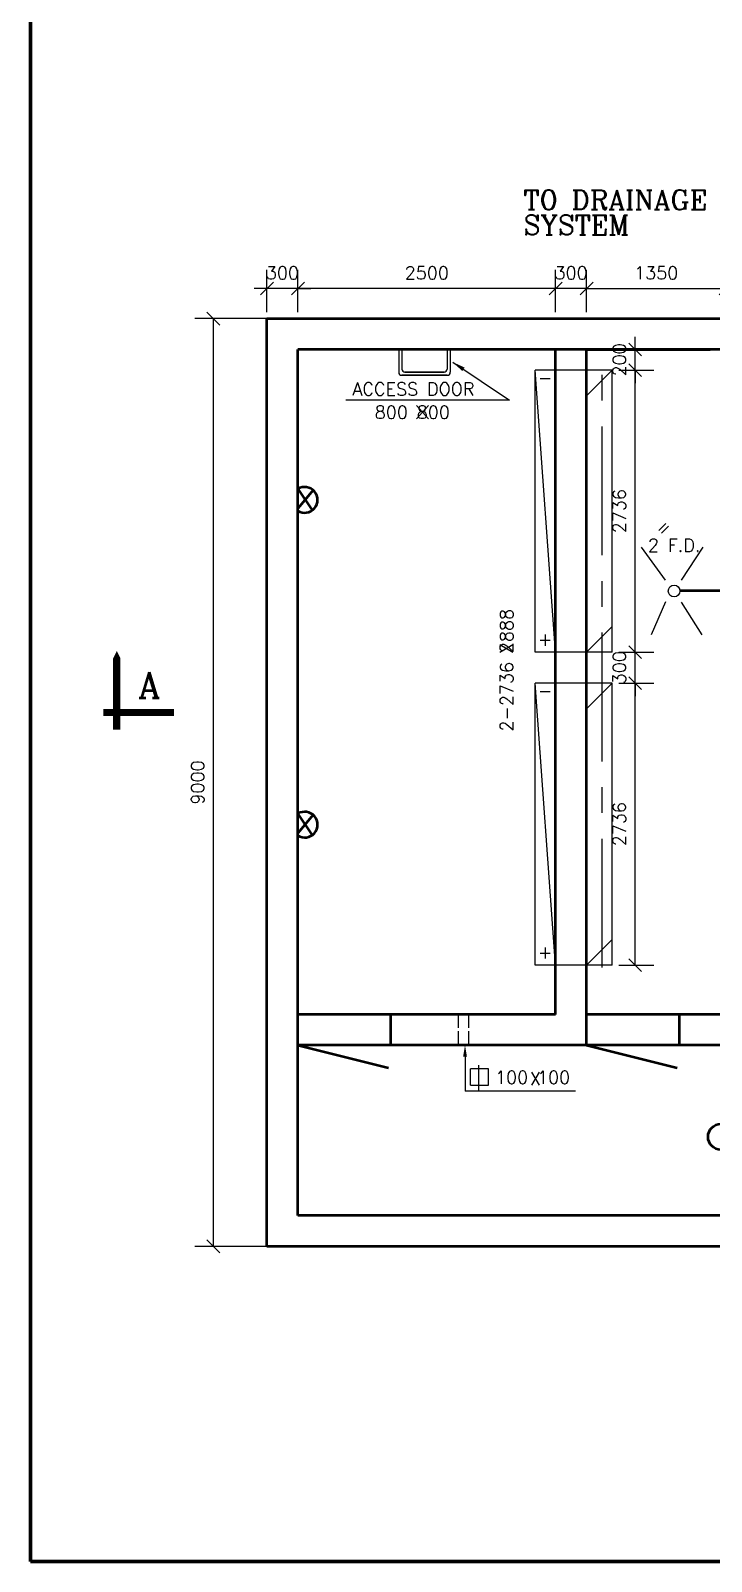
# Model space of a CAD drawing. Header units: inches. Extents: x 14.4 to 65.9, y 4.3 to 68.5.
# Drawn here: x 14.35 to 20.95, y 38.76 to 53.61 of the extents above; entities that cross this region are included whole.
import ezdxf

# ---------------------------------------------------------------- set-up
doc = ezdxf.new("R2010")
doc.units = ezdxf.units.IN
doc.header["$MEASUREMENT"] = 0
doc.linetypes.add('CENTER', pattern=[2, 1.25, -0.25, 0.25, -0.25])
doc.layers.add('cadr', color=250, linetype='Continuous')
for name, color, linetype, lineweight in [('DIMEN', 5, 'Continuous', 25), ('STRUC', 3, 'Continuous', 50), ('UNITS', 7, 'Continuous', 25)]:
    doc.layers.add(name, color=color, linetype=linetype, lineweight=lineweight)
doc.styles.add('ROMANC', font='romanc')
doc.styles.add('ROMANS', font='romans')
doc.dimstyles.new('ISO-25', dxfattribs={"dimtxt": 0.125, "dimasz": 0.125, "dimexe": 0.08, "dimexo": 0, "dimgap": 0.05, "dimtad": 1, "dimtxsty": 'ROMANC', "dimblk": 'OBLIQUE', "dimcen": 0.09, "dimadec": 0, "dimazin": 0, "dimtfac": 1, "dimtmove": 0, "dimatfit": 3, "dimfxl": 1, "dimarcsym": 0})
doc.dimstyles.get("Standard").update_dxf_attribs({"dimtxt": 0.125, "dimasz": 0.125, "dimexe": 0.18, "dimexo": 0.0625, "dimgap": 0.09, "dimtad": 1, "dimdec": 4, "dimzin": 0, "dimdsep": 46, "dimtxsty": 'ROMANC', "dimblk": 'OBLIQUE', "dimcen": 0.09, "dimadec": 0, "dimazin": 0, "dimtfac": 1, "dimtdec": 4, "dimtofl": 0, "dimtmove": 0, "dimatfit": 3, "dimfxl": 1, "dimtolj": 1, "dimtzin": 0, "dimarcsym": 1})

# ---------------------------------------------------------------- blocks, each defined once
blk = doc.blocks.new('_Oblique')
at = {"layer": 'STRUC', "color": 0, "lineweight": -2}
blk.add_line((-0.5, -0.5), (0.5, 0.5), dxfattribs=at)
blk = doc.blocks.new('*D29')
at = {"layer": 'DIMEN', "color": 0, "lineweight": -2, "transparency": 16777216}
for p, q in [((16.644, 50.819), (15.943, 50.819)), ((16.123, 50.819), (16.123, 41.819)), ((16.644, 41.819), (15.943, 41.819))]:
    blk.add_line(p, q, dxfattribs=at)
at = {"layer": 'DIMEN', "color": 0, "lineweight": -2, "transparency": 16777216, "xscale": 0.125, "yscale": 0.125, "zscale": 0.125}
for p, rotation in [((16.123, 50.819), 90), ((16.123, 41.819), 270)]:
    blk.add_blockref('_Oblique', p, dxfattribs=dict(at, rotation=rotation))
at = {"layer": 'DIMEN', "color": 0, "transparency": 16777216, "insert": (15.971, 46.319), "char_height": 0.125, "attachment_point": 5, "rotation": 90, "style": 'ROMANC'}
blk.add_mtext('\\A1;9000', dxfattribs=at)
blk = doc.blocks.new('*D88')
at = {"layer": 'DIMEN', "color": 0, "lineweight": -2, "transparency": 16777216}
for p, q in [((16.944, 50.882), (16.944, 51.291)), ((19.444, 50.882), (19.444, 51.291)), ((19.444, 51.111), (16.944, 51.111))]:
    blk.add_line(p, q, dxfattribs=at)
at = {"layer": 'DIMEN', "color": 0, "lineweight": -2, "transparency": 16777216, "xscale": 0.125, "yscale": 0.125, "zscale": 0.125, "rotation": 180}
blk.add_blockref('_Oblique', (16.944, 51.111), dxfattribs=at)
at = {"layer": 'DIMEN', "color": 0, "lineweight": -2, "transparency": 16777216, "xscale": 0.125, "yscale": 0.125, "zscale": 0.125}
blk.add_blockref('_Oblique', (19.444, 51.111), dxfattribs=at)
at = {"layer": 'DIMEN', "color": 0, "transparency": 16777216, "insert": (18.194, 51.263), "char_height": 0.125, "attachment_point": 5, "style": 'ROMANC'}
blk.add_mtext('\\A1;2500', dxfattribs=at)
blk = doc.blocks.new('*D89')
at = {"layer": 'DIMEN', "color": 0, "lineweight": -2, "transparency": 16777216}
for p, q in [((19.444, 50.882), (19.444, 51.291)), ((19.744, 50.882), (19.744, 51.291)), ((19.444, 51.111), (19.319, 51.111)), ((19.744, 51.111), (19.444, 51.111)), ((19.744, 51.111), (19.869, 51.111))]:
    blk.add_line(p, q, dxfattribs=at)
at = {"layer": 'DIMEN', "color": 0, "lineweight": -2, "transparency": 16777216, "xscale": 0.125, "yscale": 0.125, "zscale": 0.125}
blk.add_blockref('_Oblique', (19.444, 51.111), dxfattribs=at)
at = {"layer": 'DIMEN', "color": 0, "lineweight": -2, "transparency": 16777216, "xscale": 0.125, "yscale": 0.125, "zscale": 0.125, "rotation": 180}
blk.add_blockref('_Oblique', (19.744, 51.111), dxfattribs=at)
at = {"layer": 'DIMEN', "color": 0, "transparency": 16777216, "insert": (19.594, 51.263), "char_height": 0.125, "attachment_point": 5, "style": 'ROMANC'}
blk.add_mtext('\\A1;300', dxfattribs=at)
blk = doc.blocks.new('*D90')
at = {"layer": 'DIMEN', "color": 0, "lineweight": -2, "transparency": 16777216}
for p, q in [((16.644, 50.882), (16.644, 51.291)), ((16.944, 50.882), (16.944, 51.291)), ((16.644, 51.111), (16.519, 51.111)), ((16.944, 51.111), (16.644, 51.111)), ((16.944, 51.111), (17.069, 51.111))]:
    blk.add_line(p, q, dxfattribs=at)
at = {"layer": 'DIMEN', "color": 0, "lineweight": -2, "transparency": 16777216, "xscale": 0.125, "yscale": 0.125, "zscale": 0.125}
blk.add_blockref('_Oblique', (16.644, 51.111), dxfattribs=at)
at = {"layer": 'DIMEN', "color": 0, "lineweight": -2, "transparency": 16777216, "xscale": 0.125, "yscale": 0.125, "zscale": 0.125, "rotation": 180}
blk.add_blockref('_Oblique', (16.944, 51.111), dxfattribs=at)
at = {"layer": 'DIMEN', "color": 0, "transparency": 16777216, "insert": (16.794, 51.263), "char_height": 0.125, "attachment_point": 5, "style": 'ROMANC'}
blk.add_mtext('\\A1;300', dxfattribs=at)
blk = doc.blocks.new('*D135')
at = {"layer": 'DIMEN', "color": 0, "lineweight": -2, "transparency": 16777216}
for p, q in [((20.056, 50.319), (20.395, 50.319)), ((20.215, 47.583), (20.215, 50.319)), ((20.056, 47.583), (20.395, 47.583))]:
    blk.add_line(p, q, dxfattribs=at)
at = {"layer": 'DIMEN', "color": 0, "lineweight": -2, "transparency": 16777216, "xscale": 0.125, "yscale": 0.125, "zscale": 0.125}
for p, rotation in [((20.215, 50.319), 90), ((20.215, 47.583), 270)]:
    blk.add_blockref('_Oblique', p, dxfattribs=dict(at, rotation=rotation))
at = {"layer": 'DIMEN', "color": 0, "transparency": 16777216, "insert": (20.062, 48.951), "char_height": 0.125, "attachment_point": 5, "rotation": 90, "style": 'ROMANC'}
blk.add_mtext('\\A1;2736', dxfattribs=at)
blk = doc.blocks.new('*D93')
at = {"layer": 'DIMEN', "color": 0, "lineweight": -2, "transparency": 16777216}
for p, q in [((20.056, 47.283), (20.395, 47.283)), ((20.215, 44.547), (20.215, 47.283)), ((20.056, 44.547), (20.395, 44.547))]:
    blk.add_line(p, q, dxfattribs=at)
at = {"layer": 'DIMEN', "color": 0, "lineweight": -2, "transparency": 16777216, "xscale": 0.125, "yscale": 0.125, "zscale": 0.125}
for p, rotation in [((20.215, 47.283), 90), ((20.215, 44.547), 270)]:
    blk.add_blockref('_Oblique', p, dxfattribs=dict(at, rotation=rotation))
at = {"layer": 'DIMEN', "color": 0, "transparency": 16777216, "insert": (20.062, 45.915), "char_height": 0.125, "attachment_point": 5, "rotation": 90, "style": 'ROMANC'}
blk.add_mtext('\\A1;2736', dxfattribs=at)
blk = doc.blocks.new('*D133')
at = {"layer": 'DIMEN', "color": 0, "lineweight": -2, "transparency": 16777216}
for p, q in [((20.215, 50.519), (20.215, 50.644)), ((20.124, 50.519), (20.395, 50.519)), ((20.215, 50.319), (20.215, 50.519)), ((20.056, 50.319), (20.395, 50.319)), ((20.215, 50.319), (20.215, 50.194))]:
    blk.add_line(p, q, dxfattribs=at)
at = {"layer": 'DIMEN', "color": 0, "lineweight": -2, "transparency": 16777216, "xscale": 0.125, "yscale": 0.125, "zscale": 0.125}
for p, rotation in [((20.215, 50.519), 270), ((20.215, 50.319), 90)]:
    blk.add_blockref('_Oblique', p, dxfattribs=dict(at, rotation=rotation))
at = {"layer": 'DIMEN', "color": 0, "transparency": 16777216, "insert": (20.062, 50.419), "char_height": 0.125, "attachment_point": 5, "rotation": 90, "style": 'ROMANC'}
blk.add_mtext('\\A1;200', dxfattribs=at)
blk = doc.blocks.new('*D134')
at = {"layer": 'DIMEN', "color": 0, "lineweight": -2, "transparency": 16777216}
for p, q in [((20.215, 47.583), (20.215, 47.708)), ((20.056, 47.583), (20.395, 47.583)), ((20.215, 47.283), (20.215, 47.583)), ((20.056, 47.283), (20.395, 47.283)), ((20.215, 47.283), (20.215, 47.158))]:
    blk.add_line(p, q, dxfattribs=at)
at = {"layer": 'DIMEN', "color": 0, "lineweight": -2, "transparency": 16777216, "xscale": 0.125, "yscale": 0.125, "zscale": 0.125}
for p, rotation in [((20.215, 47.583), 270), ((20.215, 47.283), 90)]:
    blk.add_blockref('_Oblique', p, dxfattribs=dict(at, rotation=rotation))
at = {"layer": 'DIMEN', "color": 0, "transparency": 16777216, "insert": (20.062, 47.433), "char_height": 0.125, "attachment_point": 5, "rotation": 90, "style": 'ROMANC'}
blk.add_mtext('\\A1;300', dxfattribs=at)
blk = doc.blocks.new('*D126')
at = {"layer": 'DIMEN', "color": 0, "lineweight": -2, "transparency": 16777216}
for p, q in [((19.744, 51.173), (19.744, 51.291)), ((21.094, 50.882), (21.094, 51.291)), ((19.744, 51.111), (21.094, 51.111))]:
    blk.add_line(p, q, dxfattribs=at)
at = {"layer": 'DIMEN', "color": 0, "lineweight": -2, "transparency": 16777216, "xscale": 0.125, "yscale": 0.125, "zscale": 0.125, "rotation": 180}
blk.add_blockref('_Oblique', (19.744, 51.111), dxfattribs=at)
at = {"layer": 'DIMEN', "color": 0, "lineweight": -2, "transparency": 16777216, "xscale": 0.125, "yscale": 0.125, "zscale": 0.125}
blk.add_blockref('_Oblique', (21.094, 51.111), dxfattribs=at)
at = {"layer": 'DIMEN', "color": 0, "transparency": 16777216, "insert": (20.419, 51.263), "char_height": 0.125, "attachment_point": 5, "style": 'ROMANC'}
blk.add_mtext('\\A1;1350', dxfattribs=at)

msp = doc.modelspace()

# ---------------------------------------------------------------- linework, layer by layer
at = {"layer": 'cadr', "color": 250, "linetype": 'Continuous', "lineweight": 70}
for p in [(14.35116, 68.46303), (65.85116, 38.76303)]:
    msp.add_line(p, (14.35116, 38.76303), dxfattribs=at)
at = {"layer": 'DIMEN'}
for p, q in [((18.09357, 49.9768), (18.21083, 49.84624)), ((18.21083, 49.9768), (18.09357, 49.84624)), ((18.49879, 44.06941), (18.49879, 43.93994)), ((18.59879, 44.06941), (18.59879, 43.93994)), ((18.49879, 43.90529), (18.49879, 43.76941)), ((18.59879, 43.90529), (18.59879, 43.76941)), ((18.79256, 43.54271), (18.61818, 43.54271)), ((18.61818, 43.3834), (18.61818, 43.54271)), ((18.69942, 43.33173), (18.69942, 43.57716)), ((18.79256, 43.3834), (18.79256, 43.54271)), ((18.61818, 43.3834), (18.79256, 43.3834))]:
    msp.add_line(p, q, dxfattribs=at)
at = {"layer": 'DIMEN', "color": 5}
for p in [(18.56496, 43.66091), (19.6369, 43.32479)]:
    msp.add_line(p, (18.56496, 43.32479), dxfattribs=at)
at = {"layer": 'DIMEN', "color": 3}
msp.add_lwpolyline([(15.18671, 46.83079, 0.07, 0.07, 0), (15.18671, 47.34468, 0.25, 0, 0), (15.18671, 47.59468, 0, 0, 0)], format="xyseb", dxfattribs=at)
at = {"layer": 'DIMEN', "color": 3, "const_width": 0.07}
msp.add_lwpolyline([(15.74239, 46.99789), (15.05718, 46.99789)], dxfattribs=at)
at = {"layer": 'DIMEN', "color": 5}
msp.add_solid([(18.5833, 43.66091), (18.54663, 43.66091), (18.56496, 43.77091)], dxfattribs=at)
at = {"layer": 'STRUC'}
for p, q in [((16.6436, 50.81941), (48.1436, 50.81941)), ((16.6436, 41.81941), (16.6436, 50.81941)), ((30.3436, 50.51941), (16.9436, 50.51941)), ((16.9436, 42.11941), (16.9436, 50.51941)), ((19.4436, 50.51941), (16.9436, 50.51941)), ((19.4436, 44.06941), (19.4436, 50.51941)), ((19.7436, 50.51941), (20.9436, 50.51941)), ((21.0936, 50.51941), (19.7436, 50.51941)), ((19.7436, 43.76941), (19.7436, 50.51941)), ((19.4436, 44.06941), (16.9436, 44.06941)), ((22.2436, 44.06941), (19.7436, 44.06941)), ((22.5436, 43.76941), (16.9436, 43.76941)), ((16.9436, 43.76941), (17.82335, 43.54939)), ((19.7436, 43.76941), (20.62335, 43.54939)), ((27.5436, 42.11941), (16.9436, 42.11941)), ((16.6436, 41.81941), (48.1436, 41.81941))]:
    msp.add_line(p, q, dxfattribs=at)
at = {"layer": 'STRUC', "linetype": 'Continuous'}
for p, q in [((16.9436, 43.76941), (16.9436, 44.06941)), ((17.8436, 43.76941), (17.8436, 44.06941)), ((19.7436, 43.76941), (19.7436, 44.06941)), ((20.6436, 43.76941), (20.6436, 44.06941))]:
    msp.add_line(p, q, dxfattribs=at)
at = {"layer": 'UNITS'}
for p, q in [((17.92148, 50.51941), (17.92148, 50.29941)), ((17.92148, 50.51941), (17.92148, 50.29941)), ((17.95148, 50.51941), (17.95148, 50.32941)), ((17.95148, 50.51941), (17.95148, 50.32941)), ((18.39148, 50.51941), (18.39148, 50.32941)), ((18.39148, 50.51941), (18.39148, 50.32941)), ((18.42148, 50.51941), (18.42148, 50.29941)), ((18.42148, 50.51941), (18.42148, 50.29941)), ((17.95148, 50.26941), (18.39148, 50.26941)), ((18.39148, 50.26941), (17.95148, 50.26941)), ((17.98148, 50.29941), (18.36148, 50.29941)), ((18.36148, 50.29941), (17.98148, 50.29941)), ((19.2436, 47.58341), (19.2436, 50.31941)), ((19.9936, 50.31941), (19.2436, 50.31941)), ((19.4436, 47.58341), (19.2436, 50.31941)), ((19.7436, 50.06941), (19.9936, 50.31941)), ((19.9936, 47.58341), (19.9936, 50.31941)), ((19.7436, 47.58341), (19.9936, 47.83341)), ((19.9936, 47.58341), (19.2436, 47.58341)), ((19.2436, 44.54741), (19.2436, 47.28341)), ((19.9936, 47.28341), (19.2436, 47.28341)), ((19.4436, 44.54741), (19.2436, 47.28341)), ((19.7436, 47.03341), (19.9936, 47.28341)), ((19.9936, 44.54741), (19.9936, 47.28341)), ((19.7436, 44.54741), (19.9936, 44.79741)), ((19.9936, 44.54741), (19.2436, 44.54741))]:
    msp.add_line(p, q, dxfattribs=at)
at = {"layer": 'UNITS', "color": 6, "linetype": 'CENTER'}
msp.add_line((19.8936, 44.52341), (19.8936, 50.39708), dxfattribs=at)
at = {"layer": 'UNITS', "color": 3, "lineweight": 50}
for p, q in [((16.94293, 49.16639), (17.08283, 48.95937)), ((17.09092, 49.15522), (16.9436, 48.97818)), ((21.20856, 48.17715), (20.64985, 48.17715)), ((16.94293, 46.0159), (17.08283, 45.80888)), ((17.09092, 46.00472), (16.9436, 45.82768))]:
    msp.add_line(p, q, dxfattribs=at)
at = {"layer": 'UNITS', "color": 7}
for p, q in [((20.50954, 48.28035), (20.27772, 48.60296)), ((20.66454, 48.28271), (20.87461, 48.60296)), ((20.50954, 48.07239), (20.3695, 47.75123)), ((20.66207, 48.06971), (20.86061, 47.75123))]:
    msp.add_line(p, q, dxfattribs=at)
msp.add_circle((20.5931, 48.17637), 0.05675, dxfattribs=at)
at = {"layer": 'UNITS', "color": 3, "lineweight": 50}
msp.add_circle((21.04685, 42.88179), 0.125, dxfattribs=at)
at = {"layer": 'UNITS'}
for centre, start, end in [((17.95148, 50.29941), 180, 270), ((17.95148, 50.29941), 180, 270), ((17.98148, 50.32941), 180, 270), ((17.98148, 50.32941), 180, 270), ((18.36148, 50.32941), 270, 360), ((18.36148, 50.32941), 270, 0), ((18.39148, 50.29941), 270, 0)]:
    msp.add_arc(centre, 0.03, start, end, dxfattribs=at)
at = {"layer": 'UNITS', "color": 3, "lineweight": 50}
for centre in [(17.00935, 49.0605), (17.00935, 45.91)]:
    msp.add_arc(centre, 0.125, 238.265876, 121.734124, dxfattribs=at)

# ---------------------------------------------------------------- texts
at = {"layer": 'DIMEN', "color": 3, "style": 'ROMANC'}
for s, height, p in [('TO DRAINAGE ', 0.19, (19.13225, 51.87655)), ('SYSTEM', 0.19, (19.13225, 51.6328)), ('A', 0.25, (15.39415, 47.14075))]:
    msp.add_text(s, height=height, dxfattribs=at).set_placement(p)
at = {"layer": 'DIMEN', "style": 'ROMANC'}
for s, p in [('ACCESS DOOR', (17.47284, 50.07388)), (' 800 800', (17.60375, 49.84875)), ('2 F.D.', (20.33908, 48.55792)), ('100 100', (18.85605, 43.39588))]:
    msp.add_text(s, height=0.125, dxfattribs=at).set_placement(p)
for s, rotation, p in [('=', 45, (20.48034, 48.69845)), ('2-2736 2888', 90, (19.03049, 46.81341))]:
    msp.add_text(s, height=0.125, rotation=rotation, dxfattribs=at).set_placement(p)
at = {"layer": 'DIMEN', "color": 5, "style": 'ROMANS'}
msp.add_text('X', height=0.125, rotation=90, dxfattribs=at).set_placement((19.02878, 47.56576))
msp.add_text('X', height=0.125, dxfattribs=at).set_placement((19.19304, 43.38233))
at = {"layer": 'UNITS', "style": 'ROMANC'}
for s, p in [('-', (19.273, 50.18352)), ('+', (19.273, 47.64631)), ('-', (19.273, 47.14752)), ('+', (19.273, 44.61031))]:
    msp.add_text(s, height=0.125, dxfattribs=at).set_placement(p)

# ---------------------------------------------------------------- dimensions: what is measured, and where the dimension line sits
at = {"layer": 'DIMEN'}
for base, p1, p2, angle, text, picture, middle in [((16.6436, 51.11097), (16.9436, 50.81941), (16.6436, 50.81941), 180, '300', '*D90', (16.7936, 51.26347)), ((16.9436, 51.11097), (19.4436, 50.81941), (16.9436, 50.81941), 180, '2500', '*D88', (18.1936, 51.26347)), ((19.4436, 51.11097), (19.7436, 50.81941), (19.4436, 50.81941), 180, '300', '*D89', (19.5936, 51.26347)), ((21.0936, 51.11097), (19.7436, 51.11097), (21.0936, 50.81941), 180, '1350', '*D126', (20.4186, 51.26347)), ((16.12311, 41.81941), (16.7061, 50.81941), (16.7061, 41.81941), 90, '9000', '*D29', (15.97061, 46.31941)), ((20.21452, 50.51941), (19.9936, 50.31941), (20.06127, 50.51941), 90, '200', '*D133', (20.06202, 50.41941)), ((20.21452, 47.58341), (19.9936, 47.28341), (19.9936, 47.58341), 90, '300', '*D134', (20.06202, 47.43341))]:
    dim = msp.add_linear_dim(base=base, p1=p1, p2=p2, angle=angle, text=text, dimstyle='Standard', override={"dimtix": 1, "dimtofl": 1}, dxfattribs=at)
    dim.commit()
    dim.dimension.update_dxf_attribs({"geometry": picture, "text_midpoint": middle})
for base, p1, p2, picture, middle in [((20.21452, 50.31941), (19.9936, 47.58341), (19.9936, 50.31941), '*D135', (20.06202, 48.95141)), ((20.21452, 47.28341), (19.9936, 44.54741), (19.9936, 47.28341), '*D93', (20.06202, 45.91541))]:
    dim = msp.add_linear_dim(base=base, p1=p1, p2=p2, angle=90, text='2736', dimstyle='Standard', dxfattribs=at)
    dim.commit()
    dim.dimension.update_dxf_attribs({"geometry": picture, "text_midpoint": middle})

# ---------------------------------------------------------------- leaders
msp.add_leader([(18.44581, 50.39699), (18.99754, 50.0278), (17.40897, 50.0278)], dimstyle='ISO-25', override={"dimtix": 1}, dxfattribs=at)

doc.saveas('drawing.dxf')
